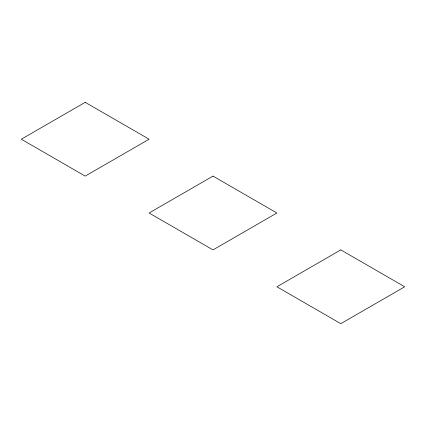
<?xml version="1.0" encoding="UTF-8"?>
<svg xmlns="http://www.w3.org/2000/svg" width="426" height="426" viewBox="0 0 426 426"><rect width="100%" height="100%" fill="white"/><g stroke="black" fill="none" stroke-linecap="round" stroke-linejoin="round"><path stroke-width="0.64" d="M85.2 102.325L21.3 139.217L85.2 176.108L149.1 139.217L85.2 102.325M213 176.108L149.1 213L213 249.892L276.9 213L213 176.108M340.8 249.892L276.9 286.783L340.8 323.675L404.7 286.783L340.8 249.892"/></g></svg>
